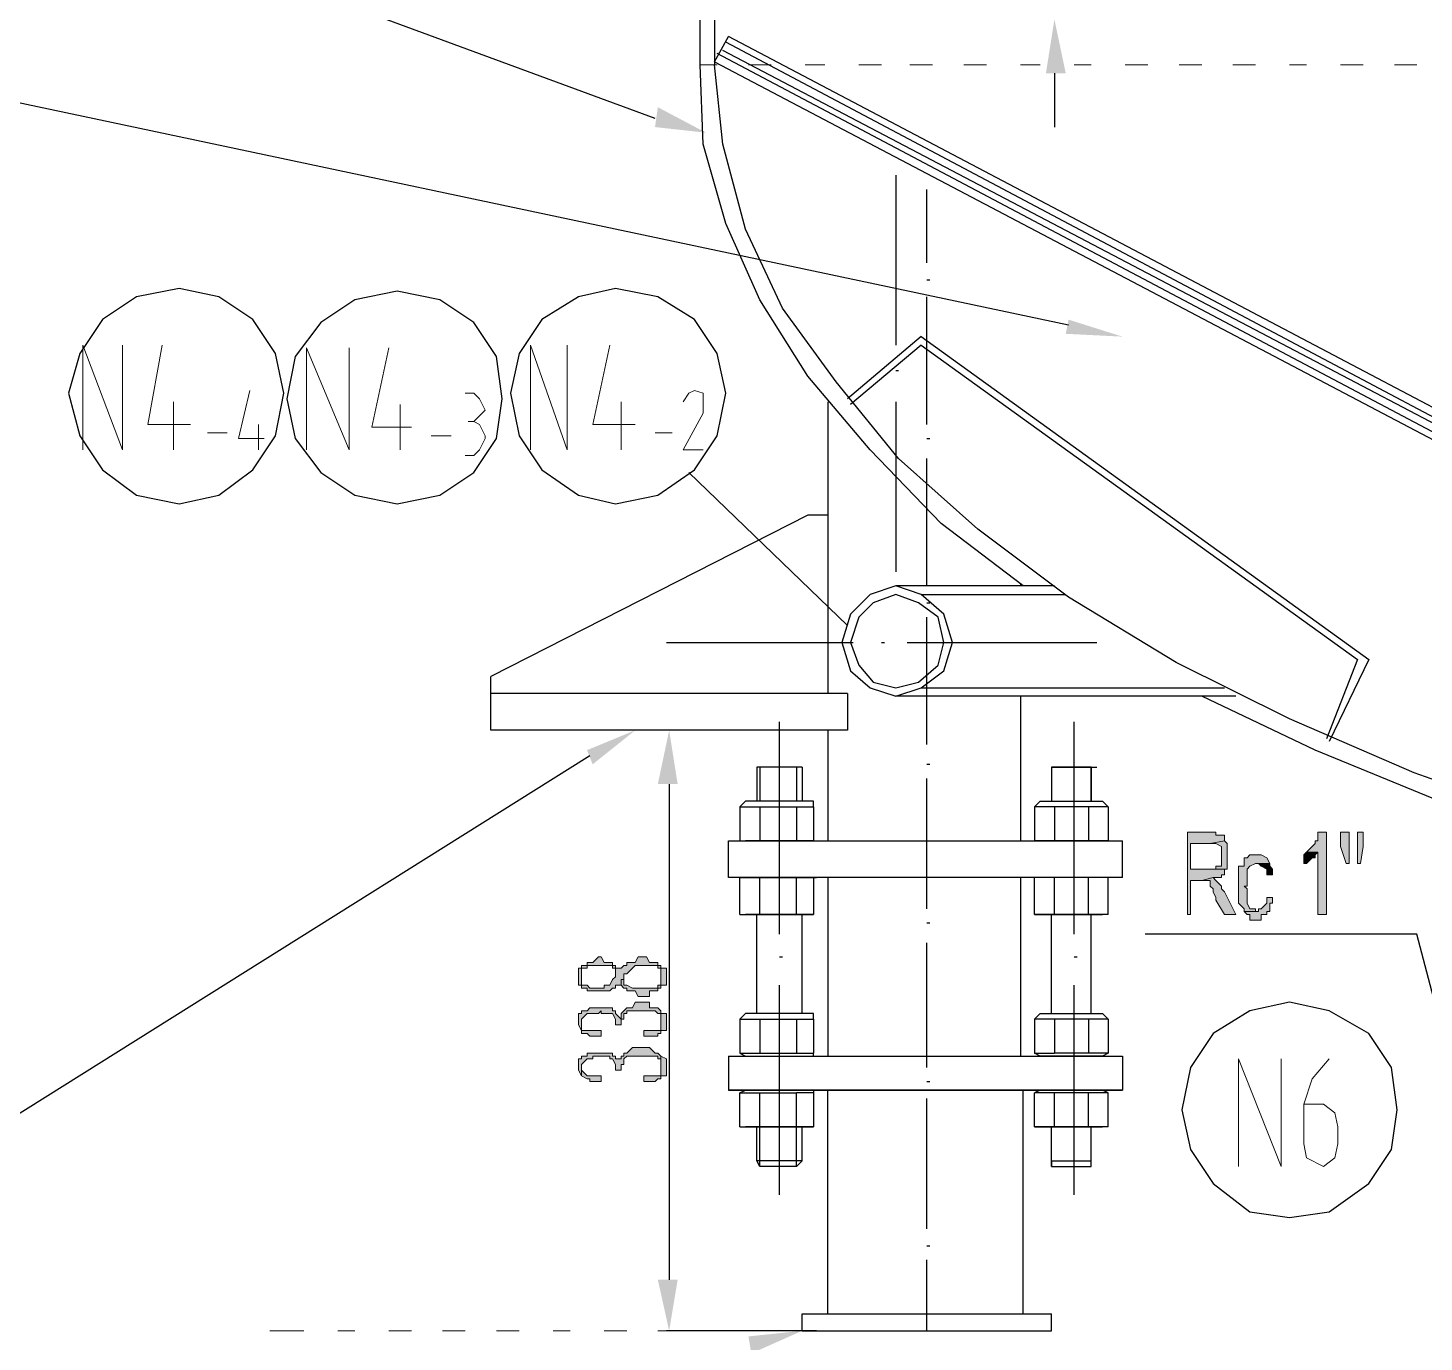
# Model space of a CAD drawing. Header units: millimetres. Extents: x 20 to 821, y 1 to 1134.
# Drawn here: x 112.1 to 200.8, y 738.5 to 822 of the extents above; entities that cross this region are included whole.
import ezdxf

# ---------------------------------------------------------------- set-up
doc = ezdxf.new("R2010")
doc.units = ezdxf.units.MM
doc.layers.add('1', color=7, linetype='Continuous')

msp = doc.modelspace()

# ---------------------------------------------------------------- hatches: boundary and pattern name
h = msp.add_hatch(color=1)
h.dxf.hatch_style = 2
h.paths.add_polyline_path([(176.76, 819.141732), (178.02, 819.141732), (177.3, 822.561732)])
h = msp.add_hatch(color=1)
h.dxf.hatch_style = 2
h.paths.add_polyline_path([(152.1, 816.981732), (155.16, 815.361732), (151.92, 815.721732)])
h = msp.add_hatch(color=1)
h.dxf.hatch_style = 2
h.paths.add_polyline_path([(178.2, 803.481732), (181.62, 802.401732), (178.02, 802.581732)])
h = msp.add_hatch(color=1)
h.dxf.hatch_style = 2
h.paths.add_polyline_path([(147.6, 776.121732), (150.66, 777.381732), (147.96, 775.221732)])
h = msp.add_hatch(color=1)
h.dxf.hatch_style = 2
h.paths.add_polyline_path([(152.1, 773.961732), (153.36, 773.961732), (152.82, 777.381732)])
h = msp.add_hatch(color=0)
h.dxf.hatch_style = 2
h.paths.add_polyline_path([(187.2, 770.901732), (185.76, 770.901732), (185.76, 765.681732), (185.94, 765.681732), (185.94, 767.841732), (186.66, 767.841732), (187.38, 768.021732), (187.92, 768.021732), (187.92, 768.201732), (188.1, 768.201732), (188.1, 768.561732), (185.94, 768.561732), (185.94, 770.181732), (187.2, 770.181732), (188.1, 770.361732), (188.1, 770.721732), (187.92, 770.721732), (187.56, 770.721732), (187.56, 770.901732)])
h = msp.add_hatch(color=0)
h.dxf.hatch_style = 2
h.paths.add_polyline_path([(188.1, 770.361732), (187.2, 770.181732), (187.56, 770.181732), (187.92, 770.001732), (187.92, 768.741732), (187.56, 768.741732), (187.56, 768.561732), (187.38, 768.561732), (187.2, 768.561732), (185.94, 768.561732), (188.28, 768.561732), (188.28, 768.741732), (188.28, 770.181732)])
h = msp.add_hatch(color=0)
h.dxf.hatch_style = 2
h.paths.add_polyline_path([(194.58, 770.901732), (194.04, 770.901732), (194.04, 770.721732), (194.04, 770.361732), (193.86, 770.361732), (193.86, 770.181732), (193.68, 770.001732), (193.32, 769.641732), (194.04, 769.641732), (194.04, 765.681732), (194.58, 765.681732)])
h = msp.add_hatch(color=0)
h.dxf.hatch_style = 2
h.paths.add_polyline_path([(196.02, 770.901732), (195.48, 770.901732), (195.48, 770.001732), (195.84, 768.921732), (196.02, 768.921732), (196.02, 770.001732)])
h = msp.add_hatch(color=0)
h.dxf.hatch_style = 2
h.paths.add_polyline_path([(196.92, 770.901732), (196.56, 770.901732), (196.56, 770.001732), (196.56, 768.921732), (196.74, 768.921732), (196.92, 770.001732)])
h = msp.add_hatch(color=0)
h.dxf.hatch_style = 2
h.paths.add_polyline_path([(190.26, 769.461732), (189.72, 769.461732), (189.54, 769.281732), (189.36, 769.281732), (189.36, 768.921732), (189.36, 768.741732), (189, 768.741732), (189, 766.581732), (189, 766.401732), (189.36, 766.041732), (189.36, 765.861732), (190.08, 765.861732), (190.08, 766.041732), (189.72, 766.041732), (189.54, 766.401732), (189.54, 767.301732), (189.36, 767.481732), (189.54, 767.481732), (189.54, 767.841732), (189.54, 768.561732), (189.72, 768.741732), (190.08, 768.921732), (190.98, 768.921732), (190.8, 769.281732), (190.44, 769.461732)])
h = msp.add_hatch(color=0)
h.dxf.hatch_style = 2
h.paths.add_polyline_path([(193.32, 769.641732), (193.14, 769.461732), (193.14, 768.921732), (193.32, 768.921732), (193.68, 769.281732), (193.86, 769.281732), (193.86, 769.461732), (194.04, 769.641732)])
h = msp.add_hatch(color=0)
h.dxf.hatch_style = 2
h.paths.add_polyline_path([(190.98, 768.921732), (190.26, 768.921732), (190.44, 768.741732), (190.8, 768.561732), (190.8, 768.201732), (191.16, 768.201732), (191.16, 768.561732), (190.98, 768.741732)])
h = msp.add_hatch(color=0)
h.dxf.hatch_style = 2
h.paths.add_polyline_path([(187.38, 768.021732), (186.66, 767.841732), (187.2, 767.841732), (187.2, 767.481732), (187.38, 767.301732), (187.38, 767.121732), (187.56, 766.761732), (187.56, 766.581732), (188.1, 765.681732), (188.82, 765.681732), (188.1, 767.121732), (187.92, 767.301732), (187.92, 767.481732), (187.56, 767.841732)])
h = msp.add_hatch(color=0)
h.dxf.hatch_style = 2
h.paths.add_polyline_path([(190.8, 766.761732), (190.8, 766.401732), (190.44, 766.041732), (190.26, 766.041732), (190.26, 765.861732), (189.36, 765.861732), (189.54, 765.681732), (189.72, 765.681732), (189.72, 765.321732), (190.44, 765.321732), (190.44, 765.681732), (190.8, 765.681732), (190.8, 765.861732), (190.98, 765.861732), (190.98, 766.401732), (191.16, 766.401732), (191.16, 766.761732)])
h = msp.add_hatch(color=0)
h.dxf.hatch_style = 2
h.paths.add_polyline_path([(147.06, 761.721732), (147.06, 761.181732), (147.24, 761.181732), (147.24, 761.001732), (147.6, 761.001732), (147.6, 760.821732), (147.78, 760.821732), (149.04, 760.821732), (149.22, 761.001732), (149.4, 761.001732), (149.4, 761.181732), (149.76, 761.181732), (149.76, 761.541732), (149.94, 761.541732), (149.94, 761.901732), (150.12, 761.901732), (150.48, 762.261732), (150.66, 762.441732), (152.1, 762.441732), (152.1, 762.261732), (152.28, 762.261732), (152.28, 761.901732), (152.28, 761.181732), (152.64, 761.181732), (152.64, 762.261732), (152.28, 762.261732), (152.28, 762.441732), (152.1, 762.441732), (152.1, 762.621732), (151.92, 762.621732), (151.56, 762.621732), (151.38, 762.981732), (150.84, 762.981732), (150.66, 762.621732), (150.12, 762.621732), (150.12, 762.441732), (149.94, 762.441732), (149.76, 762.261732), (149.4, 762.261732), (149.4, 761.901732), (149.4, 761.721732), (149.22, 761.541732), (149.04, 761.181732), (148.68, 761.181732), (148.68, 761.001732), (147.78, 761.001732), (147.6, 761.181732), (147.24, 761.181732), (147.24, 761.541732), (147.24, 762.261732), (147.06, 762.261732)])
h = msp.add_hatch(color=0)
h.dxf.hatch_style = 2
h.paths.add_polyline_path([(147.24, 762.261732), (147.24, 761.721732), (147.24, 761.901732), (147.24, 762.261732), (147.6, 762.261732), (147.6, 762.441732), (147.78, 762.441732), (149.22, 762.441732), (149.22, 762.261732), (149.4, 762.261732), (149.4, 761.901732), (149.4, 762.441732), (149.22, 762.441732), (149.22, 762.621732), (148.68, 762.621732), (148.5, 762.981732), (148.32, 762.981732), (147.96, 762.621732), (147.6, 762.621732), (147.6, 762.441732), (147.24, 762.441732)])
h = msp.add_hatch(color=0)
h.dxf.hatch_style = 2
h.paths.add_polyline_path([(149.76, 761.181732), (149.94, 761.001732), (150.12, 761.001732), (150.12, 760.821732), (150.66, 760.821732), (150.84, 760.461732), (151.56, 760.461732), (151.56, 760.821732), (152.1, 760.821732), (152.1, 761.001732), (152.28, 761.001732), (152.28, 761.181732), (152.28, 761.721732), (152.28, 761.541732), (152.28, 761.181732), (152.1, 761.181732), (152.1, 761.001732), (151.92, 761.001732), (150.48, 761.001732), (150.12, 761.181732), (149.94, 761.181732), (149.94, 761.541732), (149.76, 761.541732)])
h = msp.add_hatch(color=0)
h.dxf.hatch_style = 2
h.paths.add_polyline_path([(147.06, 758.841732), (147.06, 758.661732), (147.24, 758.301732), (147.24, 759.021732), (147.6, 759.381732), (148.32, 759.381732), (148.5, 759.561732), (148.5, 759.381732), (148.68, 759.381732), (149.22, 759.381732), (149.4, 759.021732), (149.4, 758.841732), (149.4, 758.661732), (149.76, 758.661732), (149.76, 759.021732), (149.94, 759.021732), (149.94, 759.381732), (150.12, 759.381732), (150.12, 759.561732), (150.48, 759.561732), (151.92, 759.561732), (152.1, 759.381732), (152.28, 759.381732), (152.28, 759.021732), (152.28, 758.841732), (152.28, 759.381732), (152.28, 759.561732), (152.1, 759.741732), (151.56, 759.741732), (151.56, 760.101732), (150.66, 760.101732), (150.48, 759.741732), (150.12, 759.741732), (149.94, 759.561732), (149.76, 759.381732), (149.76, 759.021732), (149.4, 759.381732), (149.4, 759.561732), (149.22, 759.561732), (149.22, 759.741732), (149.04, 759.741732), (147.78, 759.741732), (147.6, 759.561732), (147.24, 759.561732), (147.24, 759.381732), (147.06, 759.381732), (147.06, 759.021732)])
h = msp.add_hatch(color=0)
h.dxf.hatch_style = 2
h.paths.add_polyline_path([(147.24, 758.301732), (147.24, 758.121732), (147.6, 758.121732), (147.78, 757.941732), (148.5, 757.941732), (148.5, 758.121732), (148.5, 758.301732), (148.32, 758.301732), (147.24, 758.301732), (147.24, 758.661732), (147.24, 758.841732)])
h = msp.add_hatch(color=0)
h.dxf.hatch_style = 2
h.paths.add_polyline_path([(151.2, 758.121732), (151.2, 757.941732), (151.38, 757.941732), (152.1, 757.941732), (152.1, 758.121732), (152.28, 758.121732), (152.28, 758.301732), (152.64, 758.301732), (152.64, 758.661732), (152.64, 759.381732), (152.28, 759.381732), (152.28, 758.661732), (152.28, 758.301732), (152.1, 758.301732), (151.2, 758.301732)])
h = msp.add_hatch(color=0)
h.dxf.hatch_style = 2
h.paths.add_polyline_path([(147.06, 755.961732), (147.06, 755.781732), (147.24, 755.421732), (147.24, 756.141732), (147.6, 756.501732), (147.96, 756.501732), (147.96, 756.681732), (149.04, 756.681732), (149.04, 756.501732), (149.22, 756.501732), (149.4, 756.141732), (149.4, 755.781732), (149.76, 755.781732), (149.76, 756.141732), (149.94, 756.141732), (149.94, 756.501732), (150.12, 756.681732), (152.1, 756.681732), (152.1, 756.501732), (152.28, 756.501732), (152.28, 756.141732), (152.28, 755.961732), (152.28, 756.681732), (152.1, 756.861732), (151.92, 756.861732), (151.56, 757.221732), (150.48, 757.221732), (150.12, 756.861732), (149.94, 756.861732), (149.94, 756.681732), (149.76, 756.681732), (149.76, 756.501732), (149.4, 756.501732), (149.4, 756.681732), (149.22, 756.681732), (149.22, 756.861732), (147.6, 756.861732), (147.6, 756.681732), (147.24, 756.681732), (147.24, 756.501732), (147.06, 756.501732), (147.06, 756.141732)])
h = msp.add_hatch(color=0)
h.dxf.hatch_style = 2
h.paths.add_polyline_path([(147.24, 755.421732), (147.6, 755.241732), (147.78, 755.241732), (147.78, 755.061732), (148.5, 755.061732), (148.5, 755.241732), (148.5, 755.421732), (148.32, 755.421732), (147.6, 755.421732), (147.24, 755.781732), (147.24, 755.961732)])
h = msp.add_hatch(color=0)
h.dxf.hatch_style = 2
h.paths.add_polyline_path([(151.2, 755.241732), (151.2, 755.061732), (151.38, 755.061732), (151.92, 755.061732), (152.1, 755.241732), (152.28, 755.241732), (152.28, 755.421732), (152.64, 755.421732), (152.64, 755.781732), (152.64, 756.501732), (152.28, 756.681732), (152.28, 755.781732), (152.28, 755.421732), (152.1, 755.421732), (151.2, 755.421732)])
h = msp.add_hatch(color=1)
h.dxf.hatch_style = 2
h.paths.add_polyline_path([(152.1, 742.461732), (153.36, 742.461732), (152.82, 739.221732)])
h = msp.add_hatch(color=1)
h.dxf.hatch_style = 2
h.paths.add_polyline_path([(157.86, 738.861732), (161.28, 739.221732), (158.04, 737.781732)])

# ---------------------------------------------------------------- linework, layer by layer
at = {"layer": '1', "color": 0, "lineweight": 25}
for points in [[(155.7, 873.141732), (155.7, 819.681732)], [(154.8, 819.681732), (154.8, 822.561732)], [(155.7, 819.861732), (156.6, 821.481732)], [(242.64, 775.401732), (156.42, 821.121732)], [(243, 775.941732), (156.6, 821.481732)], [(155.7, 819.861732), (242.28, 774.321732), (242.1, 774.501732), (242.28, 774.321732)], [(242.28, 774.681732), (155.88, 820.401732)], [(242.64, 775.221732), (156.24, 820.581732)], [(175.32, 786.561732), (170.1, 790.521732), (165.6, 795.201732), (161.64, 799.881732), (158.58, 804.741732), (156.42, 809.601732), (154.98, 814.641732), (154.8, 819.681732)], [(267.84, 762.981732), (257.22, 763.341732), (247.14, 763.881732), (237.06, 765.141732), (227.16, 766.761732), (217.62, 768.921732), (208.8, 771.621732), (200.16, 774.681732), (192.24, 778.101732), (185.04, 781.701732), (178.2, 785.841732), (172.44, 790.161732), (167.4, 794.661732), (163.44, 799.521732), (160.02, 804.201732), (157.68, 809.241732), (156.24, 814.641732), (155.7, 819.681732)], [(168.84, 802.401732), (164.16, 798.441732)], [(168.84, 802.401732), (197.28, 781.881732)], [(168.84, 801.861732), (164.34, 798.081732)], [(168.84, 801.861732), (196.56, 781.881732)], [(162.9, 798.261732), (162.9, 779.721732)], [(162.9, 791.061732), (161.64, 791.061732), (141.48, 780.801732)], [(162.9, 791.061732), (162.9, 779.721732)], [(170.82, 782.961732), (170.28, 784.761732), (168.84, 786.021732), (167.22, 786.561732), (165.6, 786.021732), (164.34, 784.761732), (163.8, 782.961732), (164.34, 781.161732), (165.6, 780.081732), (167.22, 779.541732), (168.84, 780.081732), (170.28, 781.161732), (170.82, 782.961732)], [(177.3, 786.561732), (167.22, 786.561732)], [(175.14, 786.741732), (175.14, 786.561732)], [(170.28, 782.961732), (169.92, 784.581732), (168.66, 785.481732), (167.22, 786.021732), (165.78, 785.481732), (164.88, 784.581732), (164.34, 782.961732), (164.88, 781.521732), (165.78, 780.441732), (167.22, 780.081732), (168.66, 780.441732), (169.92, 781.521732), (170.28, 782.961732)], [(168.84, 786.021732), (178.02, 786.021732)], [(196.56, 781.881732), (194.58, 776.841732)], [(197.28, 781.881732), (194.76, 776.661732)], [(141.48, 777.381732), (141.48, 780.801732)], [(168.84, 780.081732), (188.1, 780.081732)], [(164.16, 779.721732), (141.48, 779.721732)], [(164.16, 779.721732), (164.16, 777.381732)], [(188.82, 779.541732), (167.22, 779.541732)], [(175.14, 779.541732), (175.14, 770.361732)], [(267.84, 761.901732), (257.76, 762.261732), (247.68, 762.981732), (237.78, 763.881732), (228.24, 765.681732), (219.06, 767.481732), (210.24, 770.001732), (201.78, 772.881732), (193.86, 776.121732), (186.66, 779.541732)], [(164.16, 777.381732), (141.48, 777.381732)], [(162.9, 777.381732), (162.9, 770.361732)], [(158.4, 775.041732), (158.4, 772.881732)], [(161.28, 775.041732), (158.4, 775.041732)], [(158.58, 775.041732), (158.4, 775.041732)], [(160.92, 775.041732), (158.58, 775.041732)], [(161.28, 775.041732), (160.92, 775.041732)], [(161.28, 775.041732), (161.28, 772.881732)], [(177.12, 775.041732), (177.12, 772.881732)], [(179.64, 772.881732), (179.64, 775.041732), (177.12, 775.041732)], [(177.12, 775.041732), (179.64, 775.041732)], [(177.12, 775.041732), (177.3, 775.041732)], [(179.64, 775.041732), (180, 775.041732)], [(157.32, 772.521732), (157.68, 772.881732)], [(162, 772.881732), (157.68, 772.881732)], [(160.92, 772.521732), (162, 772.521732), (162, 772.881732)], [(177.3, 772.521732), (176.04, 772.521732), (176.4, 772.881732)], [(176.4, 772.881732), (180.36, 772.881732)], [(180.72, 772.521732), (180.36, 772.881732)], [(157.32, 772.521732), (157.32, 770.361732)], [(157.32, 772.521732), (160.92, 772.521732)], [(158.58, 772.521732), (158.58, 770.361732)], [(160.92, 772.521732), (160.92, 770.361732)], [(162, 772.521732), (162, 770.361732)], [(176.04, 772.521732), (176.04, 770.361732)], [(177.3, 772.521732), (177.3, 770.361732)], [(180.72, 772.521732), (177.3, 772.521732)], [(179.46, 772.521732), (179.46, 770.361732)], [(180.72, 772.521732), (180.72, 770.361732)], [(156.6, 770.361732), (181.62, 770.361732)], [(181.62, 768.021732), (156.6, 768.021732), (156.6, 770.361732)], [(157.32, 770.361732), (160.92, 770.361732)], [(157.32, 770.361732), (157.68, 770.361732)], [(160.92, 770.361732), (162, 770.361732), (157.68, 770.361732)], [(162, 770.361732), (162.18, 770.361732)], [(176.04, 770.361732), (177.3, 770.361732)], [(180.36, 770.361732), (176.04, 770.361732)], [(180.72, 770.361732), (177.3, 770.361732)], [(180.72, 770.361732), (180.36, 770.361732)], [(181.62, 768.021732), (181.62, 770.361732)], [(157.32, 765.681732), (157.32, 768.021732)], [(157.32, 768.021732), (160.92, 768.021732)], [(157.32, 768.021732), (157.68, 768.021732)], [(162, 768.021732), (162, 765.681732), (157.68, 765.681732)], [(160.92, 768.021732), (162, 768.021732), (157.68, 768.021732)], [(158.58, 765.681732), (158.58, 768.021732)], [(160.92, 765.681732), (160.92, 768.021732)], [(162, 768.021732), (162.18, 768.021732)], [(162.9, 768.021732), (162.9, 756.681732)], [(175.14, 768.021732), (175.14, 756.681732)], [(176.04, 765.681732), (176.04, 768.021732)], [(177.3, 768.021732), (176.04, 768.021732)], [(180.36, 768.021732), (176.04, 768.021732)], [(177.3, 765.681732), (177.3, 768.021732)], [(180.72, 768.021732), (177.3, 768.021732)], [(179.46, 765.681732), (179.46, 768.021732)], [(180.72, 768.021732), (180.36, 768.021732)], [(180.72, 765.681732), (180.72, 768.021732)], [(157.32, 765.681732), (160.92, 765.681732)], [(157.32, 765.681732), (157.68, 765.681732)], [(158.4, 759.381732), (158.4, 765.681732)], [(160.92, 765.681732), (162, 765.681732)], [(161.28, 759.381732), (161.28, 765.681732)], [(177.3, 765.681732), (176.04, 765.681732), (176.4, 765.681732)], [(176.4, 765.681732), (180.36, 765.681732)], [(177.12, 759.381732), (177.12, 765.681732)], [(180.72, 765.681732), (177.3, 765.681732)], [(179.64, 759.381732), (179.64, 765.681732)], [(180.72, 765.681732), (180.36, 765.681732)], [(157.32, 759.021732), (157.68, 759.381732)], [(157.32, 759.021732), (157.32, 756.861732)], [(157.32, 759.021732), (160.92, 759.021732)], [(162, 759.381732), (157.68, 759.381732)], [(158.58, 759.021732), (158.58, 756.861732)], [(160.92, 759.021732), (162, 759.021732), (162, 759.381732)], [(160.92, 759.021732), (160.92, 756.861732)], [(162, 759.021732), (162, 756.861732)], [(177.3, 759.021732), (176.04, 759.021732), (176.4, 759.381732)], [(176.04, 759.021732), (176.04, 756.861732)], [(176.4, 759.381732), (180.36, 759.381732)], [(177.3, 759.021732), (177.3, 756.861732)], [(180.72, 759.021732), (177.3, 759.021732)], [(179.46, 759.021732), (179.46, 756.861732)], [(180.72, 759.021732), (180.36, 759.381732)], [(180.72, 759.021732), (180.72, 756.861732)], [(157.32, 756.861732), (160.92, 756.861732)], [(157.32, 756.861732), (157.68, 756.681732)], [(157.68, 756.681732), (162, 756.681732), (162, 756.861732)], [(160.92, 756.861732), (162, 756.861732)], [(176.04, 756.861732), (177.3, 756.861732)], [(180.36, 756.681732), (176.4, 756.681732), (176.04, 756.861732)], [(180.72, 756.861732), (177.3, 756.861732)], [(180.72, 756.861732), (180.36, 756.681732)], [(156.6, 756.681732), (181.62, 756.681732)], [(156.6, 756.681732), (156.6, 754.521732)], [(158.04, 756.681732), (158.4, 756.681732)], [(161.46, 756.681732), (161.64, 756.681732)], [(181.62, 756.681732), (181.62, 754.521732)], [(156.6, 754.521732), (181.62, 754.521732), (156.6, 754.521732)], [(157.14, 754.521732), (162.36, 754.521732)], [(157.14, 754.521732), (162.36, 754.521732)], [(157.32, 754.341732), (157.68, 754.521732)], [(157.32, 752.181732), (157.32, 754.341732)], [(157.32, 754.341732), (160.92, 754.341732)], [(157.68, 754.521732), (162, 754.521732), (162, 754.341732)], [(162, 754.341732), (162, 752.181732), (157.68, 752.181732)], [(158.58, 752.181732), (158.58, 754.341732)], [(160.92, 752.181732), (160.92, 754.341732)], [(162, 754.341732), (160.92, 754.341732)], [(162.9, 740.301732), (162.9, 754.521732)], [(175.32, 740.301732), (175.32, 754.521732)], [(181.08, 754.521732), (175.86, 754.521732)], [(180.36, 754.521732), (176.4, 754.521732), (176.04, 754.341732)], [(176.04, 752.181732), (176.04, 754.341732)], [(177.3, 754.341732), (176.04, 754.341732)], [(177.3, 752.181732), (177.3, 754.341732)], [(180.72, 754.341732), (177.3, 754.341732)], [(179.46, 752.181732), (179.46, 754.341732)], [(180.72, 754.341732), (180.36, 754.521732)], [(180.72, 752.181732), (180.72, 754.341732)], [(157.32, 752.181732), (160.92, 752.181732)], [(157.32, 752.181732), (157.68, 752.181732)], [(158.4, 750.021732), (158.4, 752.181732)], [(160.92, 752.181732), (162, 752.181732)], [(161.28, 750.021732), (161.28, 752.181732)], [(177.3, 752.181732), (176.04, 752.181732), (176.4, 752.181732)], [(176.4, 752.181732), (180.36, 752.181732)], [(177.12, 750.021732), (177.12, 752.181732)], [(180.72, 752.181732), (177.3, 752.181732)], [(179.64, 750.021732), (179.64, 752.181732)], [(180.72, 752.181732), (180.36, 752.181732)], [(161.28, 750.021732), (158.4, 750.021732)], [(158.58, 749.661732), (158.4, 750.021732)], [(161.28, 750.021732), (160.92, 749.661732)], [(177.12, 750.021732), (179.64, 750.021732)], [(177.12, 750.021732), (177.12, 749.661732)], [(179.64, 749.661732), (179.64, 750.021732)], [(160.92, 749.661732), (158.58, 749.661732)], [(177.12, 749.661732), (179.64, 749.661732)], [(161.28, 740.301732), (177.12, 740.301732)], [(161.28, 739.221732), (161.28, 740.301732)], [(177.12, 739.221732), (177.12, 740.301732)], [(161.28, 739.221732), (177.12, 739.221732)]]:
    msp.add_lwpolyline(points, dxfattribs=at)
at = {"layer": '1', "color": 1, "lineweight": 25}
for points in [[(151.92, 816.261732), (95.76, 836.961732), (79.38, 836.961732)], [(178.2, 803.121732), (95.76, 820.581732), (79.38, 820.581732)], [(177.3, 819.141732), (177.3, 815.721732)], [(128.34, 798.801732), (127.8, 801.321732), (126.36, 803.481732), (124.2, 804.921732), (121.68, 805.461732), (118.98, 804.921732), (116.82, 803.481732), (115.38, 801.321732), (114.66, 798.801732), (115.38, 796.101732), (116.82, 793.941732), (118.98, 792.321732), (121.68, 791.781732), (124.2, 792.321732), (126.36, 793.941732), (127.8, 796.101732), (128.34, 798.801732)], [(142.2, 798.441732), (141.84, 801.141732), (140.4, 803.301732), (138.24, 804.741732), (135.54, 805.281732), (132.84, 804.741732), (130.68, 803.301732), (129.06, 801.141732), (128.52, 798.441732), (129.06, 795.921732), (130.68, 793.761732), (132.84, 792.321732), (135.54, 791.781732), (138.24, 792.321732), (140.4, 793.761732), (141.84, 795.921732), (142.2, 798.441732)], [(156.42, 798.801732), (155.88, 801.321732), (154.44, 803.481732), (152.1, 804.921732), (149.4, 805.461732), (147.06, 804.921732), (144.72, 803.481732), (143.28, 801.321732), (142.74, 798.801732), (143.28, 796.101732), (144.72, 793.941732), (147.06, 792.321732), (149.4, 791.781732), (152.1, 792.321732), (154.44, 793.941732), (155.88, 796.101732), (156.42, 798.801732)], [(164.16, 784.041732), (154.08, 793.761732)], [(156.24, 777.381732), (152.64, 777.381732)], [(147.78, 775.761732), (94.68, 742.461732), (78.48, 742.461732)], [(158.58, 775.041732), (158.58, 772.881732)], [(160.92, 775.041732), (160.92, 772.881732)], [(177.12, 775.041732), (177.12, 772.881732)], [(179.64, 775.041732), (179.64, 772.881732)], [(152.82, 773.961732), (152.82, 742.461732)], [(161.46, 770.361732), (161.64, 770.361732)], [(202.32, 756.861732), (200.34, 764.421732), (183.06, 764.421732)], [(199.08, 753.261732), (198.72, 755.961732), (197.28, 758.121732), (194.76, 759.561732), (192.24, 760.101732), (189.72, 759.561732), (187.38, 758.121732), (185.94, 755.961732), (185.4, 753.261732), (185.94, 750.741732), (187.38, 748.581732), (189.72, 746.781732), (192.24, 746.421732), (194.76, 746.781732), (197.28, 748.581732), (198.72, 750.741732), (199.08, 753.261732)], [(158.04, 754.521732), (158.4, 754.521732)], [(161.46, 754.521732), (161.64, 754.521732)], [(158.58, 749.661732), (158.58, 752.181732)], [(160.92, 749.661732), (160.92, 752.181732)], [(177.12, 749.661732), (177.12, 752.181732)], [(179.64, 749.661732), (179.64, 752.181732)], [(162.18, 739.221732), (152.64, 739.221732)]]:
    msp.add_lwpolyline(points, dxfattribs=at)
at = {"layer": '1', "color": 254, "lineweight": 5}
for points in [[(154.8, 819.681732), (155.88, 819.681732)], [(154.8, 819.681732), (155.7, 819.681732)], [(157.86, 819.681732), (159.3, 819.681732)], [(161.46, 819.681732), (162.72, 819.681732)], [(164.88, 819.681732), (166.32, 819.681732)], [(168.12, 819.681732), (169.56, 819.681732)], [(171.54, 819.681732), (172.98, 819.681732)], [(175.14, 819.681732), (176.4, 819.681732)], [(178.56, 819.681732), (179.64, 819.681732)], [(181.8, 819.681732), (183.24, 819.681732)], [(185.22, 819.681732), (186.66, 819.681732)], [(188.64, 819.681732), (190.08, 819.681732)], [(192.24, 819.681732), (193.32, 819.681732)], [(195.48, 819.681732), (196.92, 819.681732)], [(198.9, 819.681732), (200.34, 819.681732)], [(127.44, 739.221732), (129.6, 739.221732)], [(131.76, 739.221732), (132.84, 739.221732)], [(135, 739.221732), (136.44, 739.221732)], [(138.42, 739.221732), (139.86, 739.221732)], [(141.84, 739.221732), (143.28, 739.221732)], [(145.44, 739.221732), (146.52, 739.221732)], [(148.68, 739.221732), (150.12, 739.221732)], [(152.1, 739.221732), (153.54, 739.221732)], [(155.52, 739.221732), (156.96, 739.221732)], [(159.12, 739.221732), (161.28, 739.221732)]]:
    msp.add_lwpolyline(points, dxfattribs=at)
at = {"layer": '1', "color": 2, "lineweight": 25}
for points in [[(167.22, 812.661732), (167.22, 801.861732)], [(169.2, 807.081732), (169.2, 811.761732)], [(169.2, 806.001732), (169.38, 806.001732)], [(169.2, 796.821732), (169.2, 804.921732)], [(167.22, 800.241732), (167.4, 800.241732)], [(167.22, 798.261732), (167.22, 787.461732)], [(169.2, 795.921732), (169.38, 795.921732)], [(169.2, 786.561732), (169.2, 794.661732)], [(169.2, 785.481732), (169.38, 785.481732)], [(169.2, 776.481732), (169.2, 784.581732)], [(152.64, 782.961732), (164.52, 782.961732)], [(166.32, 782.961732), (166.5, 782.961732)], [(167.94, 782.961732), (180, 782.961732)], [(159.84, 764.421732), (159.84, 777.921732)], [(178.56, 764.421732), (178.56, 777.921732)], [(169.2, 775.221732), (169.38, 775.221732)], [(169.2, 766.041732), (169.2, 774.321732)], [(169.2, 765.141732), (169.38, 765.141732)], [(169.2, 755.961732), (169.2, 763.881732)], [(159.84, 762.981732), (160.02, 762.981732)], [(178.56, 762.981732), (178.74, 762.981732)], [(159.84, 747.861732), (159.84, 761.181732)], [(178.56, 747.861732), (178.56, 761.181732)], [(169.2, 755.061732), (169.38, 755.061732)], [(169.2, 745.701732), (169.2, 753.981732)], [(169.2, 744.621732), (169.38, 744.621732)], [(169.2, 739.221732), (169.2, 743.721732)]]:
    msp.add_lwpolyline(points, dxfattribs=at)
at = {"layer": '1', "color": 0, "lineweight": 9}
for points in [[(115.56, 795.201732), (115.56, 801.861732), (118.08, 795.201732), (118.08, 801.861732)], [(120.6, 801.861732), (119.7, 796.821732), (122.4, 796.821732)], [(129.78, 795.201732), (129.78, 801.681732), (132.48, 795.201732), (132.48, 801.681732)], [(135, 801.681732), (133.92, 796.641732), (136.44, 796.641732)], [(144, 795.201732), (144, 801.861732), (146.34, 795.201732), (146.34, 801.861732)], [(149.04, 801.861732), (147.96, 796.821732), (150.66, 796.821732)], [(126.18, 798.981732), (125.46, 795.921732), (127.08, 795.921732)], [(139.86, 798.801732), (140.4, 798.801732)], [(140.4, 797.001732), (140.76, 797.361732), (141.12, 797.721732), (140.76, 798.441732), (140.4, 798.801732)], [(154.44, 798.981732), (154.08, 798.801732), (153.72, 798.261732)], [(154.98, 797.541732), (154.98, 798.801732), (154.44, 798.981732)], [(121.32, 798.261732), (121.32, 795.201732)], [(135.72, 798.081732), (135.72, 795.201732)], [(149.76, 798.261732), (149.76, 795.201732)], [(126.72, 796.821732), (126.72, 795.201732)], [(140.4, 797.001732), (140.04, 797.001732)], [(141.12, 796.101732), (140.76, 796.821732), (140.4, 797.001732)], [(154.98, 797.541732), (153.72, 795.201732), (154.98, 795.201732)], [(123.48, 796.281732), (124.74, 796.281732)], [(137.7, 796.101732), (138.96, 796.101732)], [(140.4, 794.841732), (140.76, 795.201732), (141.12, 795.921732)], [(141.12, 796.101732), (141.12, 795.921732)], [(151.92, 796.281732), (153, 796.281732)], [(140.4, 794.841732), (139.86, 794.841732)], [(189, 749.661732), (189, 756.501732), (191.7, 749.661732), (191.7, 756.501732)], [(194.76, 756.501732), (193.68, 755.241732), (193.14, 753.621732), (193.14, 751.101732), (193.32, 750.201732), (194.4, 749.661732), (195.12, 750.201732), (195.3, 751.101732), (195.3, 752.181732), (195.12, 753.081732), (194.4, 753.621732), (193.14, 753.621732)]]:
    msp.add_lwpolyline(points, dxfattribs=at)
at = {"layer": '1', "color": 0, "lineweight": 5}
for points in [[(187.2, 770.901732), (185.76, 770.901732), (185.76, 765.681732), (185.94, 765.681732), (185.94, 767.841732), (186.66, 767.841732), (187.38, 768.021732), (187.92, 768.021732), (187.92, 768.201732), (188.1, 768.201732), (188.1, 768.561732), (185.94, 768.561732), (185.94, 770.181732), (187.2, 770.181732), (188.1, 770.361732), (188.1, 770.721732), (187.92, 770.721732), (187.56, 770.721732), (187.56, 770.901732), (187.2, 770.901732)], [(188.1, 770.361732), (187.2, 770.181732), (187.56, 770.181732), (187.92, 770.001732), (187.92, 768.741732), (187.56, 768.741732), (187.56, 768.561732), (187.38, 768.561732), (187.2, 768.561732), (185.94, 768.561732), (188.28, 768.561732), (188.28, 768.741732), (188.28, 770.181732), (188.1, 770.361732)], [(194.58, 770.901732), (194.04, 770.901732), (194.04, 770.721732), (194.04, 770.361732), (193.86, 770.361732), (193.86, 770.181732), (193.68, 770.001732), (193.32, 769.641732), (194.04, 769.641732), (194.04, 765.681732), (194.58, 765.681732), (194.58, 770.901732)], [(196.02, 770.901732), (195.48, 770.901732), (195.48, 770.001732), (195.84, 768.921732), (196.02, 768.921732), (196.02, 770.001732), (196.02, 770.901732)], [(196.92, 770.901732), (196.56, 770.901732), (196.56, 770.001732), (196.56, 768.921732), (196.74, 768.921732), (196.92, 770.001732), (196.92, 770.901732)], [(190.26, 769.461732), (189.72, 769.461732), (189.54, 769.281732), (189.36, 769.281732), (189.36, 768.921732), (189.36, 768.741732), (189, 768.741732), (189, 766.581732), (189, 766.581732), (189, 766.401732), (189.36, 766.041732), (189.36, 765.861732), (190.08, 765.861732), (190.08, 766.041732), (189.72, 766.041732), (189.54, 766.401732), (189.54, 767.301732), (189.36, 767.481732), (189.54, 767.481732), (189.54, 767.841732), (189.54, 768.561732), (189.72, 768.741732), (190.08, 768.921732), (190.98, 768.921732), (190.8, 769.281732), (190.44, 769.461732), (190.26, 769.461732)], [(193.32, 769.641732), (193.14, 769.461732), (193.14, 768.921732), (193.32, 768.921732), (193.68, 769.281732), (193.86, 769.281732), (193.86, 769.461732), (194.04, 769.641732), (193.32, 769.641732)], [(190.98, 768.921732), (190.26, 768.921732), (190.44, 768.741732), (190.8, 768.561732), (190.8, 768.201732), (191.16, 768.201732), (191.16, 768.561732), (190.98, 768.741732), (190.98, 768.921732)], [(187.38, 768.021732), (186.66, 767.841732), (187.2, 767.841732), (187.2, 767.481732), (187.38, 767.301732), (187.38, 767.121732), (187.56, 766.761732), (187.56, 766.581732), (188.1, 765.681732), (188.82, 765.681732), (188.1, 767.121732), (187.92, 767.301732), (187.92, 767.481732), (187.56, 767.841732), (187.56, 767.841732), (187.38, 768.021732)], [(190.8, 766.761732), (190.8, 766.401732), (190.44, 766.041732), (190.26, 766.041732), (190.26, 765.861732), (189.36, 765.861732), (189.54, 765.681732), (189.72, 765.681732), (189.72, 765.321732), (190.44, 765.321732), (190.44, 765.681732), (190.8, 765.681732), (190.8, 765.861732), (190.98, 765.861732), (190.98, 766.401732), (191.16, 766.401732), (191.16, 766.761732), (190.8, 766.761732)], [(147.06, 761.721732), (147.06, 761.181732), (147.24, 761.181732), (147.24, 761.001732), (147.6, 761.001732), (147.6, 760.821732), (147.78, 760.821732), (149.04, 760.821732), (149.22, 761.001732), (149.4, 761.001732), (149.4, 761.181732), (149.76, 761.181732), (149.76, 761.181732), (149.76, 761.541732), (149.94, 761.541732), (149.94, 761.901732), (150.12, 761.901732), (150.48, 762.261732), (150.66, 762.441732), (152.1, 762.441732), (152.1, 762.261732), (152.28, 762.261732), (152.28, 761.901732), (152.28, 761.181732), (152.64, 761.181732), (152.64, 762.261732), (152.28, 762.261732), (152.28, 762.441732), (152.1, 762.441732), (152.1, 762.621732), (151.92, 762.621732), (151.56, 762.621732), (151.38, 762.981732), (150.84, 762.981732), (150.66, 762.621732), (150.12, 762.621732), (150.12, 762.441732), (149.94, 762.441732), (149.76, 762.261732), (149.4, 762.261732), (149.4, 761.901732), (149.4, 761.721732), (149.22, 761.541732), (149.04, 761.181732), (148.68, 761.181732), (148.68, 761.001732), (147.78, 761.001732), (147.6, 761.181732), (147.24, 761.181732), (147.24, 761.541732), (147.24, 762.261732), (147.06, 762.261732), (147.06, 761.721732)], [(147.24, 762.261732), (147.24, 761.721732), (147.24, 761.901732), (147.24, 762.261732), (147.6, 762.261732), (147.6, 762.441732), (147.78, 762.441732), (149.22, 762.441732), (149.22, 762.261732), (149.4, 762.261732), (149.4, 761.901732), (149.4, 762.441732), (149.22, 762.441732), (149.22, 762.621732), (148.68, 762.621732), (148.5, 762.981732), (148.32, 762.981732), (147.96, 762.621732), (147.6, 762.621732), (147.6, 762.441732), (147.24, 762.441732), (147.24, 762.261732)], [(149.76, 761.181732), (149.94, 761.001732), (150.12, 761.001732), (150.12, 760.821732), (150.66, 760.821732), (150.84, 760.461732), (151.56, 760.461732), (151.56, 760.821732), (152.1, 760.821732), (152.1, 761.001732), (152.28, 761.001732), (152.28, 761.181732), (152.28, 761.721732), (152.28, 761.541732), (152.28, 761.181732), (152.1, 761.181732), (152.1, 761.001732), (151.92, 761.001732), (150.48, 761.001732), (150.12, 761.181732), (149.94, 761.181732), (149.94, 761.541732), (149.76, 761.541732), (149.76, 761.181732)], [(147.06, 758.841732), (147.06, 758.661732), (147.24, 758.301732), (147.24, 759.021732), (147.6, 759.381732), (148.32, 759.381732), (148.5, 759.561732), (148.5, 759.381732), (148.68, 759.381732), (149.22, 759.381732), (149.4, 759.021732), (149.4, 758.841732), (149.4, 758.661732), (149.76, 758.661732), (149.76, 759.021732), (149.94, 759.021732), (149.94, 759.381732), (150.12, 759.381732), (150.12, 759.561732), (150.48, 759.561732), (151.92, 759.561732), (152.1, 759.381732), (152.28, 759.381732), (152.28, 759.021732), (152.28, 758.841732), (152.28, 759.381732), (152.28, 759.561732), (152.1, 759.741732), (151.56, 759.741732), (151.56, 760.101732), (150.66, 760.101732), (150.48, 759.741732), (150.12, 759.741732), (149.94, 759.561732), (149.76, 759.381732), (149.76, 759.021732), (149.4, 759.381732), (149.4, 759.561732), (149.22, 759.561732), (149.22, 759.741732), (149.04, 759.741732), (147.78, 759.741732), (147.6, 759.561732), (147.24, 759.561732), (147.24, 759.381732), (147.06, 759.381732), (147.06, 759.021732), (147.06, 758.841732)], [(147.24, 758.301732), (147.24, 758.121732), (147.6, 758.121732), (147.78, 757.941732), (148.5, 757.941732), (148.5, 758.121732), (148.5, 758.301732), (148.32, 758.301732), (147.24, 758.301732), (147.24, 758.661732), (147.24, 758.841732), (147.24, 758.301732)], [(151.2, 758.121732), (151.2, 757.941732), (151.38, 757.941732), (152.1, 757.941732), (152.1, 758.121732), (152.28, 758.121732), (152.28, 758.301732), (152.64, 758.301732), (152.64, 758.661732), (152.64, 759.381732), (152.28, 759.381732), (152.28, 758.661732), (152.28, 758.661732), (152.28, 758.301732), (152.1, 758.301732), (151.2, 758.301732), (151.2, 758.121732)], [(147.06, 755.961732), (147.06, 755.781732), (147.24, 755.421732), (147.24, 756.141732), (147.6, 756.501732), (147.96, 756.501732), (147.96, 756.681732), (149.04, 756.681732), (149.04, 756.501732), (149.22, 756.501732), (149.4, 756.141732), (149.4, 756.141732), (149.4, 755.781732), (149.76, 755.781732), (149.76, 756.141732), (149.94, 756.141732), (149.94, 756.501732), (150.12, 756.681732), (152.1, 756.681732), (152.1, 756.501732), (152.28, 756.501732), (152.28, 756.141732), (152.28, 755.961732), (152.28, 756.681732), (152.1, 756.861732), (151.92, 756.861732), (151.56, 757.221732), (150.48, 757.221732), (150.12, 756.861732), (149.94, 756.861732), (149.94, 756.681732), (149.76, 756.681732), (149.76, 756.501732), (149.4, 756.501732), (149.4, 756.681732), (149.22, 756.681732), (149.22, 756.861732), (147.6, 756.861732), (147.6, 756.681732), (147.24, 756.681732), (147.24, 756.501732), (147.06, 756.501732), (147.06, 756.141732), (147.06, 755.961732)], [(147.24, 755.421732), (147.6, 755.241732), (147.78, 755.241732), (147.78, 755.061732), (148.5, 755.061732), (148.5, 755.241732), (148.5, 755.421732), (148.32, 755.421732), (147.6, 755.421732), (147.24, 755.781732), (147.24, 755.781732), (147.24, 755.961732), (147.24, 755.421732)], [(151.2, 755.241732), (151.2, 755.061732), (151.38, 755.061732), (151.92, 755.061732), (152.1, 755.241732), (152.28, 755.241732), (152.28, 755.421732), (152.64, 755.421732), (152.64, 755.781732), (152.64, 756.501732), (152.28, 756.681732), (152.28, 755.781732), (152.28, 755.781732), (152.28, 755.421732), (152.1, 755.421732), (151.2, 755.421732), (151.2, 755.241732)]]:
    msp.add_lwpolyline(points, dxfattribs=at)

doc.saveas('drawing.dxf')
